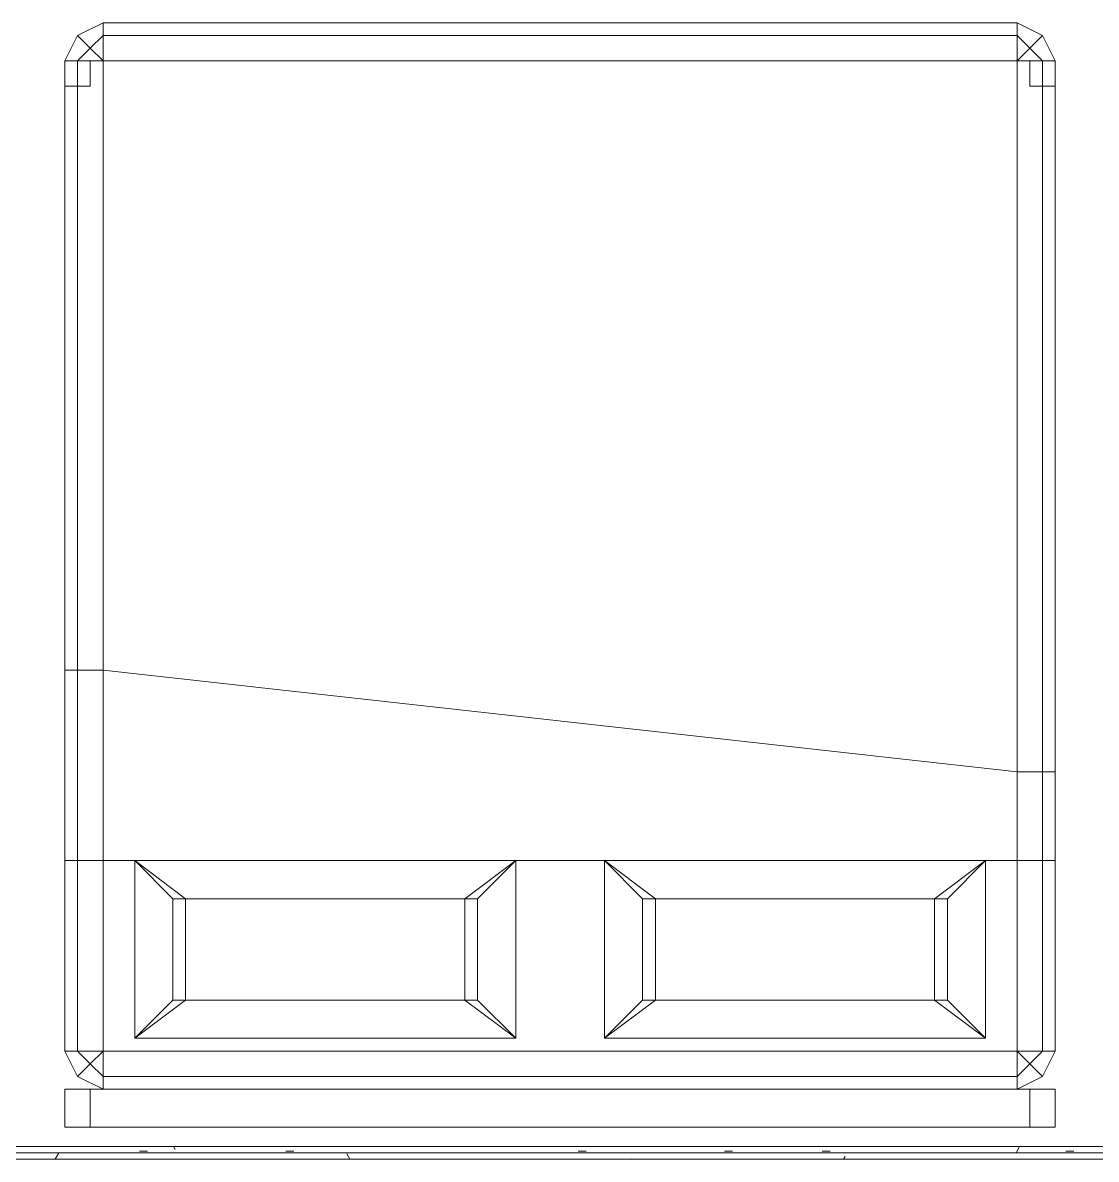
# Model space of a CAD drawing. Header units: inches. Extents: x -4688 to 1542, y -3558 to 978.
# Drawn here: x -980.7 to -896.2, y -330.9 to -241.3 of the extents above; entities that cross this region are included whole.
import ezdxf

# ---------------------------------------------------------------- set-up
doc = ezdxf.new("R2010")
doc.units = ezdxf.units.IN
doc.header["$MEASUREMENT"] = 0
for name, color, linetype, lineweight in [('A-WALL', 113, 'Continuous', 18), ('A-WALL-PATT', 111, 'Continuous', 18), ('G-IMPT', 8, 'Continuous', 9), ('I-FURN', 30, 'Continuous', 9), ('I-WALL', 2, 'Continuous', 18)]:
    doc.layers.add(name, color=color, linetype=linetype, lineweight=lineweight)
pattern_1 = [(0, (0, 0), (15.36, 3.84), [0.634, -10.886, 0.634, -10.886, -61.44]), (0, (0, 0), (15.36, 3.84), [-23.04, 0.634, -22.406, 0.634, -10.886, -26.88]), (0, (0, 0), (15.36, 3.84), [-57.6, 0.634, -7.046, 0.634, -18.566]), (120, (5.76, 1.92), (-11.005538, 11.38215), [0.634, -10.886, 0.634, -10.886, -61.44]), (120, (5.76, 1.92), (-11.005538, 11.38215), [-23.04, 0.634, -22.406, 0.634, -10.886, -26.88]), (120, (5.76, 1.92), (-11.005538, 11.38215), [-57.6, 0.634, -7.046, 0.634, -18.566]), (240, (7.68, 9.6), (-4.354462, -15.22215), [0.634, -10.886, 0.634, -10.886, -61.44]), (240, (7.68, 9.6), (-4.354462, -15.22215), [-23.04, 0.634, -22.406, 0.634, -10.886, -26.88]), (240, (7.68, 9.6), (-4.354462, -15.22215), [-57.6, 0.634, -7.046, 0.634, -18.566])]

# ---------------------------------------------------------------- blocks, each defined once
blk = doc.blocks.new('Bed_761 - 12ZBED05_dwg-6542241-1st Floor Power _ Signal')
at = {"layer": 'G-IMPT'}
for p, q in [((0, 78), (0, 0)), ((0, 78), (3, 78)), ((0, 76), (0, 78)), ((0, 78), (0, 76)), ((0, 0), (0, 78)), ((0, 0), (0, 78)), ((0, 78), (3, 78)), ((0, 78), (3, 78)), ((0, 78), (3, 78)), ((3, 78), (3, 0)), ((3, 78), (3, 75)), ((3, 78), (3, 76)), ((3, 78), (3, 76)), ((3, 78), (3, 0)), ((6, 78), (4, 77)), ((6, 78), (4, 77)), ((21, 78), (6, 78)), ((21, 78), (6, 78)), ((6, 77), (6, 78)), ((21, 78), (28, 78)), ((21, 78), (28, 78)), ((21, 77), (21, 78)), ((28, 78), (84, 78)), ((28, 78), (84, 78)), ((28, 78), (28, 77)), ((82, 76), (82, 78)), ((82, 76), (82, 78)), ((82, 78), (84, 78)), ((82, 78), (84, 78)), ((84, 78), (86, 77)), ((84, 78), (86, 77)), ((84, 77), (84, 78)), ((84, 78), (84, 76)), ((84, 78), (84, 76)), ((3, 75), (4, 77)), ((3, 75), (4, 77)), ((5, 76), (4, 77)), ((6, 77), (5, 76)), ((6, 75), (6, 77)), ((21, 77), (6, 77)), ((21, 75), (21, 77)), ((21, 77), (28, 77)), ((28, 77), (28, 75)), ((28, 77), (84, 77)), ((84, 77), (84, 75)), ((84, 77), (85, 76)), ((85, 76), (86, 77)), ((86, 77), (87, 75)), ((86, 77), (87, 75)), ((3, 76), (0, 76)), ((3, 76), (0, 76)), ((4, 75), (5, 76)), ((6, 75), (5, 76)), ((84, 76), (82, 76)), ((84, 76), (82, 76)), ((84, 75), (85, 76)), ((85, 76), (86, 75)), ((3, 75), (3, 3)), ((3, 75), (3, 3)), ((4, 75), (3, 75)), ((3, 75), (3, 3)), ((6, 75), (4, 75)), ((4, 75), (4, 3)), ((21, 75), (6, 75)), ((6, 75), (6, 3)), ((21, 75), (21, 72.5)), ((21, 75), (28, 75)), ((28, 75), (36, 3)), ((28, 75), (84, 75)), ((84, 75), (86, 75)), ((84, 75), (84, 3)), ((86, 75), (87, 75)), ((86, 75), (86, 3)), ((87, 75), (87, 3)), ((87, 75), (87, 3)), ((7, 42.5), (7, 72.5)), ((7, 72.5), (21, 72.5)), ((7, 72.5), (10, 69.5)), ((10, 68.5), (7, 72.5)), ((21, 72.5), (18, 69.5)), ((18, 68.5), (21, 72.5)), ((21, 72.5), (21, 42.5)), ((21, 72.5), (21, 42.5)), ((10, 69.5), (10, 68.5)), ((18, 69.5), (10, 69.5)), ((18, 69.5), (18, 68.5)), ((10, 68.5), (10, 46.5)), ((10, 46.5), (10, 68.5)), ((10, 68.5), (18, 68.5)), ((18, 68.5), (18, 46.5)), ((18, 46.5), (18, 68.5)), ((10, 46.5), (7, 42.5)), ((10, 46.5), (10, 45.5)), ((10, 46.5), (18, 46.5)), ((18, 46.5), (18, 45.5)), ((18, 46.5), (21, 42.5)), ((7, 42.5), (10, 45.5)), ((18, 45.5), (10, 45.5)), ((21, 42.5), (18, 45.5)), ((7, 42.5), (21, 42.5)), ((21, 42.5), (21, 35.5)), ((7, 5.5), (7, 35.5)), ((7, 35.5), (21, 35.5)), ((10, 32.5), (7, 35.5)), ((7, 35.5), (10, 31.5)), ((18, 32.5), (21, 35.5)), ((21, 35.5), (18, 31.5)), ((21, 35.5), (21, 5.5)), ((21, 35.5), (21, 5.5)), ((10, 32.5), (18, 32.5)), ((10, 32.5), (10, 31.5)), ((18, 32.5), (18, 31.5)), ((10, 31.5), (10, 9.5)), ((18, 31.5), (10, 31.5)), ((10, 31.5), (10, 9.5)), ((18, 31.5), (18, 9.5)), ((18, 31.5), (18, 9.5)), ((7, 5.5), (10, 9.5)), ((10, 9.5), (10, 8.5)), ((18, 9.5), (10, 9.5)), ((18, 9.5), (18, 8.5)), ((21, 5.5), (18, 9.5)), ((10, 8.5), (7, 5.5)), ((10, 8.5), (18, 8.5)), ((21, 5.5), (18, 8.5)), ((7, 5.5), (21, 5.5)), ((21, 5.5), (21, 3)), ((4, 1), (3, 3)), ((4, 1), (3, 3)), ((4, 3), (3, 3)), ((3, 3), (3, 0)), ((6, 3), (4, 3)), ((5, 2), (4, 3)), ((6, 3), (5, 2)), ((21, 3), (6, 3)), ((6, 3), (6, 1)), ((21, 3), (21, 1)), ((21, 3), (36, 3)), ((36, 1), (36, 3)), ((36, 3), (84, 3)), ((86, 3), (84, 3)), ((84, 3), (85, 2)), ((84, 3), (84, 1)), ((86, 3), (85, 2)), ((87, 3), (86, 1)), ((87, 3), (86, 1)), ((86, 3), (87, 3)), ((0, 0), (0, 2)), ((0, 0), (0, 2)), ((0, 2), (3, 2)), ((0, 2), (3, 2)), ((3, 2), (3, 0)), ((3, 2), (3, 0)), ((5, 2), (4, 1)), ((6, 1), (5, 2)), ((82, 0), (82, 2)), ((82, 0), (82, 2)), ((82, 2), (84, 2)), ((82, 2), (84, 2)), ((85, 2), (84, 1)), ((84, 2), (84, 0)), ((84, 2), (84, 0)), ((85, 2), (86, 1)), ((6, 0), (4, 1)), ((6, 0), (4, 1)), ((21, 1), (6, 1)), ((6, 1), (6, 0)), ((21, 1), (21, 0)), ((21, 1), (36, 1)), ((36, 1), (36, 0)), ((36, 1), (84, 1)), ((86, 1), (84, 0)), ((86, 1), (84, 0)), ((84, 1), (84, 0)), ((3, 0), (0, 0)), ((21, 0), (6, 0)), ((21, 0), (36, 0)), ((36, 0), (84, 0)), ((0, 0), (3, 0)), ((3, 0), (0, 0)), ((3, 0), (0, 0)), ((21, 0), (6, 0)), ((21, 0), (36, 0)), ((36, 0), (84, 0)), ((84, 0), (82, 0)), ((84, 0), (82, 0))]:
    blk.add_line(p, q, dxfattribs=at)
blk = doc.blocks.new('Bed_761 - Bed_761-V21-1st Floor Power _ Signal')
at = {"extrusion": (0, 0, -1), "zscale": -1, "rotation": 180}
blk.add_blockref('Bed_761 - 12ZBED05_dwg-6542241-1st Floor Power _ Signal', (0, 0), dxfattribs=at)

msp = doc.modelspace()

# ---------------------------------------------------------------- hatches: boundary and pattern name
at = {"layer": 'A-WALL-PATT', "lineweight": 9}
h = msp.add_hatch(dxfattribs=at)
h.set_pattern_fill('FP_1', color=256, style=0, pattern_type=2)
h.set_pattern_definition(pattern_1)
h.paths.add_polyline_path([(-859.38, -330.364), (-859.38, -329.864), (-1017.062, -329.864), (-1017.062, -330.364), (-877.38, -330.364)], flags=0)
h = msp.add_hatch(dxfattribs=at)
h.set_pattern_fill('FP_1', color=256, style=0, pattern_type=2)
h.set_pattern_definition(pattern_1)
h.paths.add_polyline_path([(-877.38, -330.864), (-859.38, -330.864), (-859.38, -330.364), (-1017.062, -330.364), (-1017.062, -330.864), (-904.15, -330.864)], flags=0)

# ---------------------------------------------------------------- linework, layer by layer
at = {"layer": 'A-WALL'}
for p, q in [((-1017.062, -330.364), (-859.38, -330.364)), ((-1017.062, -330.864), (-858.38, -330.864))]:
    msp.add_line(p, q, dxfattribs=at)
at = {"layer": 'I-WALL'}
msp.add_line((-859.38, -329.864), (-1017.062, -329.864), dxfattribs=at)

# ---------------------------------------------------------------- block references
at = {"layer": 'I-FURN', "rotation": 89.99999999999972}
msp.add_blockref('Bed_761 - Bed_761-V21-1st Floor Power _ Signal', (-977.38, -328.338), dxfattribs=at)

doc.saveas('drawing.dxf')
